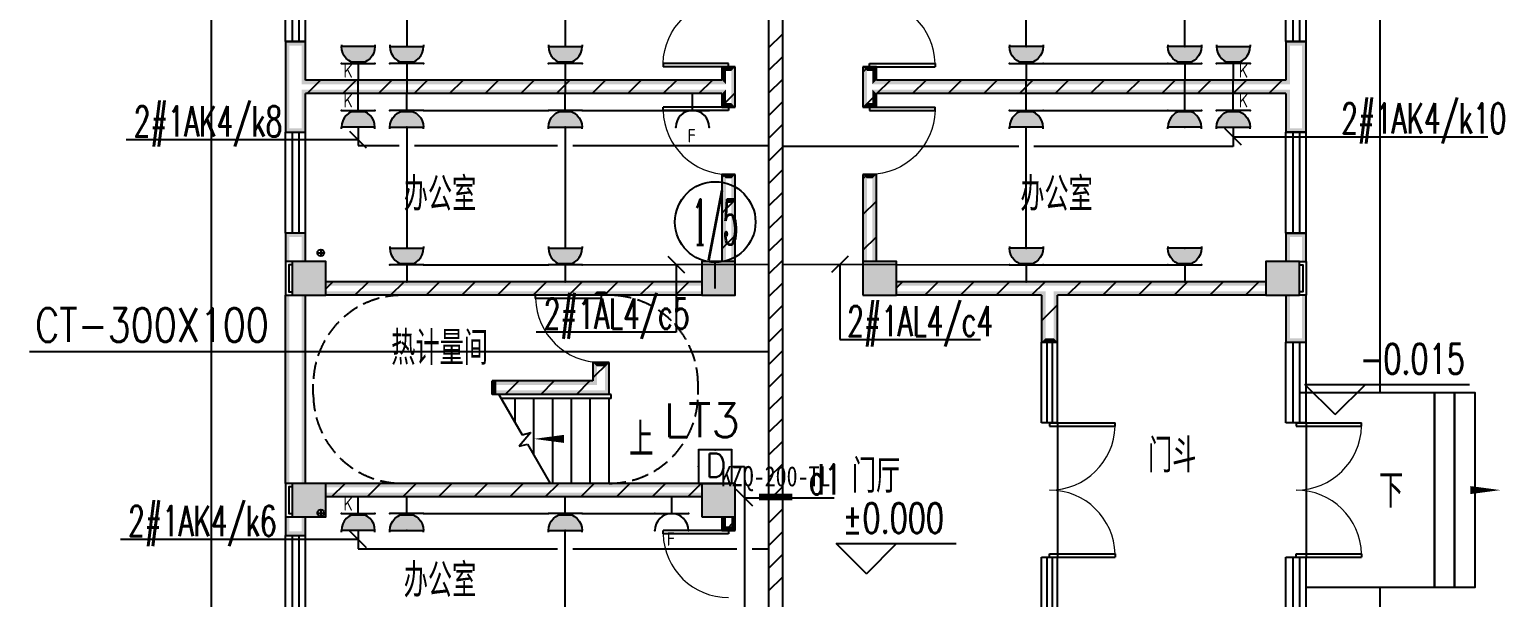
# Model space of a CAD drawing. Extents: x 101023 to 279373, y -114511 to 293844.
# Drawn here: x 126319 to 148284, y 228490 to 236942 of the extents above; entities that cross this region are included whole.
import ezdxf
from ezdxf.enums import TextEntityAlignment as Align

# ---------------------------------------------------------------- set-up
doc = ezdxf.new("R2010")
doc.units = 0
doc.header["$LTSCALE"] = 1000
doc.header["$MEASUREMENT"] = 0
doc.linetypes.add('DASH', pattern=[0.35, 0.25, -0.1])
for name, color, linetype in [('A-WALL-PATT', 252, 'Continuous'), ('AXIS', 3, 'Continuous'), ('AXIS_TEXT', 7, 'Continuous'), ('BZ', 7, 'Continuous'), ('CABLETRAY', 3, 'Continuous'), ('COLUMN', 2, 'Continuous'), ('DIM-照明', 3, 'Continuous'), ('DIM_ELEV', 3, 'Continuous'), ('DIM_SYMB', 3, 'Continuous'), ('E2-楼梯、坡道', 52, 'Continuous'), ('EQUIP-插座', 3, 'Continuous'), ('EQUIP-消防', 3, 'Continuous'), ('PUB_HATCH', 8, 'Continuous'), ('PUB_TEXT', 7, 'Continuous'), ('PUB_WALL', 2, 'Continuous'), ('STAIR', 2, 'Continuous'), ('TEL_HATCH', 8, 'Continuous'), ('WALL', 2, 'Continuous'), ('WINDOW', 2, 'Continuous'), ('WIRE-照明', 6, 'Continuous'), ('抗震支吊架', 2, 'Continuous'), ('排水', 153, 'Continuous')]:
    doc.layers.add(name, color=color, linetype=linetype)
doc.styles.add('_TCH_AXIS', font='COMPLEX', dxfattribs={"bigfont": 'GBCBIG'})
doc.styles.add('_TCH_DIM', font='simplex.shx', dxfattribs={"bigfont": 'gbcbig.shx'})
doc.styles.add('_TEL_ATTDEF', font='gbenor', dxfattribs={"bigfont": 'gbcbig'})
doc.styles.add('_TEL_DIM', font='simplex.shx', dxfattribs={"width": 0.8, "height": 3.5, "bigfont": 'gbcbig.shx'})
doc.styles.add('COMPLEX', font='COMPLEX')
doc.styles.add('kzcad', font='', dxfattribs={"width": 0.8})
doc.styles.get("Standard").update_dxf_attribs({"font": 'simplex.shx', "width": 0.8, "bigfont": 'gbcbig.shx'})
doc.styles.get('kzcad').set_extended_font_data('SimSun')
pattern_1 = [(45, (-908016.57, -754752.9), (-265.16515, 265.16515), [])]

# ---------------------------------------------------------------- blocks, each defined once
blk = doc.blocks.new('$equip$00002810')
for p, q in [((0.5, 0.5), (-0.5, 0.5)), ((0, 0.5), (0, 0))]:
    blk.add_line(p, q)
blk.add_arc((0, 1), 0.5, 180, 0)
for p in [(-0.5, 1), (0.5, 1), (-0.5, 0.5), (0.5, 0.5), (0, 0)]:
    blk.add_point(p)
at = {"color": 7, "style": '_TEL_DIM'}
blk.add_attdef('$TEXT$', text='', height=0.4, dxfattribs=at).set_placement((0.023, 1.257), align=Align.MIDDLE_CENTER)
at = {"color": 7, "style": '_TEL_DIM', "flags": 1}
for tag in ['A', 'REMARK']:
    blk.add_attdef(tag, text='', height=0.000025, dxfattribs=at).set_placement((0, 0), align=Align.MIDDLE_CENTER)
blk = doc.blocks.new('$equip$00002755')
for p, q in [((0.5, 0.5), (-0.5, 0.5)), ((-0.5, 0.5), (-0.5, -0.5)), ((0.5, -0.5), (0.5, 0.5)), ((-0.5, -0.5), (0.5, -0.5))]:
    blk.add_line(p, q)
at = {"const_width": 0.04}
blk.add_lwpolyline([(-0.5, 0.5), (0.5, 0.5), (0.5, -0.5), (-0.5, -0.5), (-0.5, 0.5), (0.5, 0.5)], dxfattribs=at)
for p in [(0, 0.5), (-0.5, 0), (0.5, 0), (-0.027, -0.5)]:
    blk.add_point(p)
at = {"color": 7}
blk.add_attdef('$TEXT$', text='', height=0.4, dxfattribs=at).set_placement((0.026, -0.008), align=Align.MIDDLE_CENTER)
at = {"color": 7, "flags": 1}
for tag, height, p in [('A', 0.00002, (0, 0)), ('B', 0.4, (0.755, -0.254))]:
    blk.add_attdef(tag, text='', height=height, dxfattribs=at).set_placement(p, align=Align.MIDDLE_CENTER)
blk = doc.blocks.new('$equip$00001237')
for p, q in [((-0.5, 1.05), (-0.5, 1)), ((-0.5, 1), (0.5, 1)), ((0.5, 1.05), (0.5, 1)), ((0.5, 0.5), (-0.5, 0.5)), ((0, 0.5), (0, 0))]:
    blk.add_line(p, q)
blk.add_arc((0, 1), 0.5, 180, 0)
for p in [(0, 1), (-0.5, 0.5), (0.5, 0.5), (0, 0)]:
    blk.add_point(p)
for points in [[(0.433, 0.75), (-0.433, 0.75), (0.5, 1), (-0.5, 1)], [(0.25, 0.567), (-0.25, 0.567), (0.433, 0.75), (-0.433, 0.75)], [(0, 0.5), (0, 0.5), (0.25, 0.567), (-0.25, 0.567)]]:
    blk.add_solid(points)
at = {"flags": 9}
blk.add_attdef('A', (0, 0), '', height=0.00002, dxfattribs=at)
blk = doc.blocks.new('$equip$00001764')
for p, q in [((-0.5, 1.05), (-0.5, 1)), ((-0.5, 1), (0.5, 1)), ((0.5, 1.05), (0.5, 1)), ((0.5, 0.5), (-0.5, 0.5)), ((0, 0.5), (0, 0))]:
    blk.add_line(p, q)
blk.add_arc((0, 1), 0.5, 180, 0)
for p in [(-0.5, 0.5), (0.5, 0.5), (0, 0)]:
    blk.add_point(p)
for points in [[(0.433, 0.75), (-0.433, 0.75), (0.5, 1), (-0.5, 1)], [(0.25, 0.567), (-0.25, 0.567), (0.433, 0.75), (-0.433, 0.75)], [(0, 0.5), (0, 0.5), (0.25, 0.567), (-0.25, 0.567)]]:
    blk.add_solid(points)
at = {"color": 7, "style": '_TEL_DIM'}
blk.add_attdef('$TEXT$', text='', height=0.4, dxfattribs=at).set_placement((0.303, 0.211), align=Align.MIDDLE_CENTER)
at = {"color": 7, "style": '_TEL_DIM', "flags": 1}
blk.add_attdef('A', text='', height=0.00002, dxfattribs=at).set_placement((0, 0), align=Align.MIDDLE_CENTER)
blk = doc.blocks.new('ng')
at = {"layer": '排水'}
for p, q in [((345991, 781358), (346091, 781358)), ((346041, 781408), (346041, 781308))]:
    blk.add_line(p, q, dxfattribs=at)
blk.add_circle((346041, 781358), 50, dxfattribs=at)
blk = doc.blocks.new('雨水管')
at = {"layer": '排水'}
for p in [(585943, -88251), (585943, -92122)]:
    blk.add_blockref('ng', p, dxfattribs=at)
blk = doc.blocks.new('_AXISO')
blk.add_circle((0, 0), 0.5)
at = {"layer": 'AXIS_TEXT', "style": 'COMPLEX', "width": 1.041667}
blk.add_attdef('A', text='', height=0.56, dxfattribs=at).set_placement((-0.25, -0.28), (0.25, -0.28), align=Align.FIT)
blk = doc.blocks.new('ERT')
at = {"layer": 'AXIS'}
blk.add_line((937858.2, 821442.1), (937858.2, 821831), dxfattribs=at)
ref = blk.add_blockref('_AXISO', (937858.2, 822431), dxfattribs=dict(at, xscale=1200, yscale=1200, zscale=1200))
ref.add_attrib('A', '1/5', dxfattribs={"layer": 'AXIS_TEXT', "height": 678.82, "style": '_TCH_AXIS', "width": 0.411765}).set_placement((937518.8, 822091.6), (938197.6, 822091.6), align=Align.FIT)
blk = doc.blocks.new('$WINLIB2D$00000001')
at = {"color": 0}
for points in [[(-0.5, 0.5), (-0.5, -0.5)], [(-0.5, 0.5), (0.5, 0.5)], [(0.5, -0.5), (0.5, 0.5)], [(0.5, 0.167), (-0.5, 0.167)], [(0.5, -0.167), (-0.5, -0.167)], [(-0.5, -0.5), (0.5, -0.5)]]:
    blk.add_lwpolyline(points, dxfattribs=at)
blk = doc.blocks.new('$DorLib2D$00000002')
for p, q in [((-0.5, 0), (-0.5, 0.4875)), ((-0.475, 0.4875), (-0.5, 0.4875)), ((-0.475, 0), (-0.475, 0.4875)), ((0.475, 0), (0.475, 0.4875)), ((0.475, 0.4875), (0.5, 0.4875)), ((0.5, 0), (0.5, 0.4875)), ((-0.5, 0), (-0.475, 0)), ((0.5, 0), (0.475, 0))]:
    blk.add_line(p, q)
at = {"lineweight": 13}
for centre, start, end in [((-0.4875, 0), 0, 88.53072), ((0.4875, 0), 91.46928, 180)]:
    blk.add_arc(centre, 0.4875, start, end, dxfattribs=at)
blk = doc.blocks.new('$DorLib2D$00000001')
for p, q in [((0.45, 0.975), (0.5, 0.975)), ((0.45, 0), (0.45, 0.975)), ((0.5, 0), (0.5, 0.975)), ((0.5, 0), (0.45, 0))]:
    blk.add_line(p, q)
at = {"lineweight": 13}
blk.add_arc((0.475, 0), 0.975, 91.4693, 180, dxfattribs=at)
blk = doc.blocks.new('_FZH')
blk.add_lwpolyline([(-0.5, -0.5), (0.5, -0.5), (0.5, 0.5), (-0.5, 0.5)], close=True)
at = {"layer": 'PUB_HATCH'}
blk.add_solid([(-0.5, -0.5), (0.5, -0.5), (-0.5, 0.5), (0.5, 0.5)], dxfattribs=at)
blk = doc.blocks.new('A$C40CE5D7B')
at = {"layer": 'A-WALL-PATT'}
h = blk.add_hatch(dxfattribs=at)
h.set_pattern_fill('普通砖', color=256, scale=150, style=0)
h.set_pattern_definition(pattern_1)
h.paths.add_polyline_path([(20367, 69420), (20500, 69420), (20500, 69719), (20300, 69719), (20300, 69520), (20360, 69460)])
h = blk.add_hatch(dxfattribs=at)
h.set_pattern_fill('普通砖', color=256, scale=150, style=0)
h.set_pattern_definition(pattern_1)
h.paths.add_polyline_path([(22540, 69460), (22600, 69520), (22600, 69719), (22400, 69719), (22400, 69420), (22533, 69420)])
h = blk.add_hatch(dxfattribs=at)
h.set_pattern_fill('普通砖', color=256, scale=150, style=0)
h.set_pattern_definition(pattern_1)
h.paths.add_polyline_path([(20367, 69420), (20360, 69460), (20300, 69520), (14100, 69520), (14000, 69420), (14100, 69320), (20300, 69320), (20360, 69380)])
h = blk.add_hatch(dxfattribs=at)
h.set_pattern_fill('普通砖', color=256, scale=150, style=0)
h.set_pattern_definition(pattern_1)
h.paths.add_polyline_path([(20360, 69380), (20300, 69320), (20300, 69119), (20500, 69119), (20500, 69420), (20367, 69420)])
h = blk.add_hatch(dxfattribs=at)
h.set_pattern_fill('普通砖', color=256, scale=150, style=0)
h.set_pattern_definition(pattern_1)
h.paths.add_polyline_path([(22533, 69420), (22400, 69420), (22400, 69119), (22600, 69119), (22600, 69320), (22540, 69380)])
h = blk.add_hatch(dxfattribs=at)
h.set_pattern_fill('普通砖', color=256, scale=150, style=0)
h.set_pattern_definition(pattern_1)
h.paths.add_polyline_path([(28800, 69420), (28700, 69520), (22600, 69520), (22540, 69460), (22533, 69420), (22540, 69380), (22600, 69320), (28700, 69320)])
h = blk.add_hatch(dxfattribs=at)
h.set_pattern_fill('普通砖', color=256, scale=150, style=0)
h.set_pattern_definition(pattern_1)
h.paths.add_polyline_path([(20300, 66820), (20500, 66820), (20500, 68119), (20300, 68119)])
h = blk.add_hatch(dxfattribs=at)
h.set_pattern_fill('普通砖', color=256, scale=150, style=0)
h.set_pattern_definition(pattern_1)
h.paths.add_polyline_path([(22400, 66820), (22600, 66820), (22600, 68119), (22400, 68119)])
h = blk.add_hatch(dxfattribs=at)
h.set_pattern_fill('普通砖', color=256, scale=150, style=0)
h.set_pattern_definition(pattern_1)
h.paths.add_polyline_path([(14400, 66520), (14400, 66320), (18380, 66320), (18440, 66380), (18493, 66387), (18480, 66460), (18480, 66520)])
h = blk.add_hatch(dxfattribs=at)
h.set_pattern_fill('普通砖', color=256, scale=150, style=0)
h.set_pattern_definition(pattern_1)
h.paths.add_polyline_path([(18440, 66380), (18380, 66320), (18620, 66320), (18560, 66380), (18493, 66387)])
h = blk.add_hatch(dxfattribs=at)
h.set_pattern_fill('普通砖', color=256, scale=150, style=0)
h.set_pattern_definition(pattern_1)
h.paths.add_polyline_path([(20000, 66320), (20000, 66520), (18480, 66520), (18480, 66460), (18493, 66387), (18560, 66380), (18620, 66320)])
h = blk.add_hatch(dxfattribs=at)
h.set_pattern_fill('普通砖', color=256, scale=150, style=0)
h.set_pattern_definition(pattern_1)
h.paths.add_polyline_path([(22900, 66520), (22900, 66320), (25060, 66320), (25120, 66380), (25187, 66387), (25200, 66460), (25200, 66520)])
h = blk.add_hatch(dxfattribs=at)
h.set_pattern_fill('普通砖', color=256, scale=150, style=0)
h.set_pattern_definition(pattern_1)
h.paths.add_polyline_path([(25120, 66380), (25060, 66320), (25060, 65620), (25300, 65620), (25300, 66320), (25240, 66380), (25187, 66387)])
h = blk.add_hatch(dxfattribs=at)
h.set_pattern_fill('普通砖', color=256, scale=150, style=0)
h.set_pattern_definition(pattern_1)
h.paths.add_polyline_path([(28400, 66320), (28400, 66520), (25200, 66520), (25200, 66460), (25187, 66387), (25240, 66380), (25300, 66320)])
h = blk.add_hatch(dxfattribs=at)
h.set_pattern_fill('普通砖', color=256, scale=150, style=0)
h.set_pattern_definition(pattern_1)
h.paths.add_polyline_path([(18560, 64905), (18620, 64845), (18620, 65320), (18380, 65320), (18380, 65045), (18440, 64985)])
h = blk.add_hatch(dxfattribs=at)
h.set_pattern_fill('普通砖', color=256, scale=150, style=0)
h.set_pattern_definition(pattern_1)
h.paths.add_polyline_path([(18560, 64905), (18440, 64985), (18380, 65045), (16881, 65045), (16881, 64845), (18620, 64845)])
h = blk.add_hatch(dxfattribs=at)
h.set_pattern_fill('普通砖', color=256, scale=150, style=0)
h.set_pattern_definition(pattern_1)
h.paths.add_polyline_path([(14400, 63520), (14400, 63320), (20000, 63320), (20000, 63520)])
h = blk.add_hatch(dxfattribs=at)
h.set_pattern_fill('普通砖', color=256, scale=150, style=0)
h.set_pattern_definition(pattern_1)
h.paths.add_polyline_path([(20500, 63020), (20300, 63020), (20300, 62820), (20500, 62820)])
at = {"layer": 'PUB_WALL'}
for points in [[(14100, 70095), (13800, 70095), (13860, 70035), (14040, 70035)], [(13800, 70095), (13800, 69420), (13860, 69420), (13860, 70035)], [(14100, 69520), (14100, 70095), (14040, 70035), (14040, 69460)], [(29000, 70095), (28700, 70095), (28760, 70035), (28940, 70035)], [(28700, 70095), (28700, 69520), (28760, 69460), (28760, 70035)], [(29000, 69420), (29000, 70095), (28940, 70035), (28940, 69420)], [(20500, 69719), (20300, 69719), (20360, 69659), (20440, 69659)], [(20300, 69719), (20300, 69520), (20360, 69460), (20360, 69659)], [(20500, 69420), (20500, 69719), (20440, 69659), (20440, 69420)], [(22600, 69719), (22400, 69719), (22460, 69659), (22540, 69659)], [(22400, 69719), (22400, 69420), (22460, 69420), (22460, 69659)], [(22600, 69520), (22600, 69719), (22540, 69659), (22540, 69460)], [(13800, 69420), (13800, 68745), (13860, 68805), (13860, 69420)], [(20300, 69520), (14100, 69520), (14040, 69460), (20360, 69460)], [(20500, 69119), (20500, 69420), (20440, 69420), (20440, 69179)], [(22400, 69420), (22400, 69119), (22460, 69179), (22460, 69420)], [(28700, 69520), (22600, 69520), (22540, 69460), (28760, 69460)], [(29000, 68745), (29000, 69420), (28940, 69420), (28940, 68805)], [(20300, 69320), (14100, 69320), (14040, 69380), (20360, 69380)], [(14100, 68745), (14100, 69320), (14040, 69380), (14040, 68805)], [(20300, 69320), (20300, 69119), (20360, 69179), (20360, 69380)], [(28700, 69320), (22600, 69320), (22540, 69380), (28760, 69380)], [(22600, 69119), (22600, 69320), (22540, 69380), (22540, 69179)], [(28700, 69320), (28700, 68745), (28760, 68805), (28760, 69380)], [(20300, 69119), (20500, 69119), (20440, 69179), (20360, 69179)], [(22400, 69119), (22600, 69119), (22540, 69179), (22460, 69179)], [(13800, 68745), (14100, 68745), (14040, 68805), (13860, 68805)], [(28700, 68745), (29000, 68745), (28940, 68805), (28760, 68805)], [(20500, 68119), (20300, 68119), (20360, 68059), (20440, 68059)], [(20300, 66820), (20360, 66820), (20360, 68059), (20300, 68119)], [(20440, 66820), (20500, 66820), (20500, 68119), (20440, 68059)], [(22600, 68119), (22400, 68119), (22460, 68059), (22540, 68059)], [(22400, 66820), (22460, 66820), (22460, 68059), (22400, 68119)], [(22540, 66820), (22600, 66820), (22600, 68119), (22540, 68059)], [(14100, 67245), (13800, 67245), (13860, 67185), (14040, 67185)], [(13800, 67245), (13800, 66820), (13860, 66820), (13860, 67185)], [(14100, 66820), (14100, 67245), (14040, 67185), (14040, 66820)], [(29000, 67245), (28700, 67245), (28760, 67185), (28940, 67185)], [(28700, 67245), (28700, 66820), (28760, 66820), (28760, 67185)], [(29000, 66820), (29000, 67245), (28940, 67185), (28940, 66820)], [(14400, 66820), (13900, 66820), (13960, 66760), (14340, 66760)], [(13900, 66820), (13900, 66320), (13960, 66380), (13960, 66760)], [(14400, 66320), (14400, 66820), (14340, 66760), (14340, 66380)], [(20500, 66820), (20000, 66820), (20060, 66760), (20440, 66760)], [(20000, 66820), (20000, 66320), (20060, 66380), (20060, 66760)], [(20500, 66320), (20500, 66820), (20440, 66760), (20440, 66380)], [(22900, 66820), (22400, 66820), (22460, 66760), (22840, 66760)], [(22400, 66820), (22400, 66320), (22460, 66380), (22460, 66760)], [(22900, 66320), (22900, 66820), (22840, 66760), (22840, 66380)], [(28900, 66820), (28400, 66820), (28460, 66760), (28840, 66760)], [(28400, 66820), (28400, 66320), (28460, 66380), (28460, 66760)], [(28900, 66320), (28900, 66820), (28840, 66760), (28840, 66380)], [(13900, 66320), (14400, 66320), (14340, 66380), (13960, 66380)], [(14400, 66520), (14400, 66460), (18480, 66460), (18480, 66520)], [(14400, 66380), (14400, 66320), (18380, 66320), (18440, 66380)], [(18620, 66320), (18380, 66320), (18440, 66380), (18560, 66380)], [(20000, 66460), (20000, 66520), (18480, 66520), (18480, 66460)], [(20000, 66320), (20000, 66380), (18560, 66380), (18620, 66320)], [(20000, 66320), (20500, 66320), (20440, 66380), (20060, 66380)], [(22400, 66320), (22900, 66320), (22840, 66380), (22460, 66380)], [(22900, 66520), (22900, 66460), (25200, 66460), (25200, 66520)], [(22900, 66380), (22900, 66320), (25060, 66320), (25120, 66380)], [(25060, 66320), (25060, 65620), (25120, 65680), (25120, 66380)], [(28400, 66460), (28400, 66520), (25200, 66520), (25200, 66460)], [(25300, 65620), (25300, 66320), (25240, 66380), (25240, 65680)], [(28400, 66320), (28400, 66380), (25240, 66380), (25300, 66320)], [(28400, 66320), (28900, 66320), (28840, 66380), (28460, 66380)], [(13800, 63520), (13860, 63520), (13860, 66320), (13800, 66320)], [(14040, 63520), (14100, 63520), (14100, 66320), (14040, 66320)], [(20350, 66320), (20288, 66320), (20292, 66305)], [(28700, 66320), (28700, 65620), (28760, 65680), (28760, 66320)], [(29000, 65620), (29000, 66320), (28940, 66320), (28940, 65680)], [(25060, 65620), (25300, 65620), (25240, 65680), (25120, 65680)], [(28700, 65620), (29000, 65620), (28940, 65680), (28760, 65680)], [(18620, 65320), (18380, 65320), (18440, 65260), (18560, 65260)], [(18380, 65320), (18380, 65045), (18440, 64985), (18440, 65260)], [(18620, 64845), (18620, 65320), (18560, 65260), (18560, 64905)], [(18380, 65045), (16881, 65045), (16881, 64985), (18440, 64985)], [(16881, 64845), (16881, 65045), (16941, 65045), (16941, 64845)], [(18620, 64845), (16881, 64845), (16881, 64905), (18560, 64905)], [(14400, 63520), (13900, 63520), (13960, 63460), (14340, 63460)], [(13900, 63520), (13900, 63020), (13960, 63080), (13960, 63460)], [(14400, 63020), (14400, 63520), (14340, 63460), (14340, 63080)], [(14400, 63520), (14400, 63460), (20000, 63460), (20000, 63520)], [(20500, 63520), (20000, 63520), (20060, 63460), (20440, 63460)], [(20000, 63520), (20000, 63020), (20060, 63080), (20060, 63460)], [(20500, 63020), (20500, 63520), (20440, 63460), (20440, 63080)], [(14400, 63380), (14400, 63320), (20000, 63320), (20000, 63380)], [(13900, 63020), (14400, 63020), (14340, 63080), (13960, 63080)], [(20000, 63020), (20500, 63020), (20440, 63080), (20060, 63080)], [(13800, 63020), (13800, 62745), (13860, 62805), (13860, 63020)], [(14100, 62745), (14100, 63020), (14040, 63020), (14040, 62805)], [(20360, 63020), (20300, 63020), (20300, 62820), (20360, 62880)], [(20300, 62820), (20500, 62820), (20440, 62880), (20360, 62880)], [(20500, 63020), (20440, 63020), (20440, 62880), (20500, 62820)], [(13800, 62745), (14100, 62745), (14040, 62805), (13860, 62805)]]:
    blk.add_hatch(color=256, dxfattribs=at).paths.add_polyline_path(points)
for points in [[(13900, 66820), (13800, 66820), (13800, 66320), (13900, 66320)], [(28900, 66820), (29000, 66820), (29000, 66320), (28900, 66320)], [(13900, 66770), (13850, 66770), (13850, 66370), (13900, 66370)], [(28900, 66770), (28950, 66770), (28950, 66370), (28900, 66370)], [(13900, 63520), (13800, 63520), (13800, 63020), (13900, 63020)], [(13900, 63470), (13850, 63470), (13850, 63070), (13900, 63070)]]:
    blk.add_lwpolyline(points)
at = {"layer": 'DIM_ELEV'}
for p, q in [((29432, 64543), (28982, 64993)), ((28982, 64993), (31433, 64993)), ((29432, 64543), (29882, 64993)), ((22451, 62173), (22001, 62623)), ((22001, 62623), (23791, 62623)), ((22451, 62173), (22901, 62623))]:
    blk.add_line(p, q, dxfattribs=at)
at = {"layer": 'DIM_SYMB'}
for points in [[(18760, 64182, 0, 0, 0), (17500, 64182, 0, 120, 0), (17950, 64182, 0, 0, 0)], [(30526, 63420, 0, 0, 0), (31894, 63420, 0, 120, 0), (31444, 63420, 0, 0, 0)]]:
    blk.add_lwpolyline(points, format="xyseb", dxfattribs=at)
at = {"layer": 'E2-楼梯、坡道'}
for p, q in [((28910, 64870), (30910, 64870)), ((30910, 64870), (30910, 61970)), ((30910, 61970), (29000, 61970))]:
    blk.add_line(p, q, dxfattribs=at)
for points in [[(30910, 64870), (31210, 64870), (31210, 61970), (30910, 61970)], [(31210, 64870), (31510, 64870), (31510, 61970), (31210, 61970)]]:
    blk.add_lwpolyline(points, close=True, dxfattribs=at)
at = {"layer": 'STAIR', "color": 9, "linetype": 'DASH'}
for p, q in [((14215, 64845), (14215, 64995)), ((19945, 64845), (19945, 64995))]:
    blk.add_line(p, q, dxfattribs=at)
at = {"layer": 'STAIR'}
for p, q in [((18620, 64845), (16978, 64845)), ((16978, 64845), (17325, 64243)), ((18650, 64845), (16978, 64845)), ((18650, 64785), (18650, 64845)), ((18650, 64785), (17012, 64785)), ((17220, 64425), (17220, 64785)), ((17500, 63940), (17500, 64785)), ((17780, 63520), (17780, 64785)), ((18060, 63520), (18060, 64785)), ((18340, 63520), (18340, 64785)), ((18620, 64511), (18620, 64785)), ((18620, 63520), (18620, 64511)), ((17455, 64278), (17283, 64072)), ((17325, 64243), (17455, 64278)), ((17283, 64072), (17405, 64105)), ((17405, 64105), (17742, 63520)), ((18620, 63520), (17742, 63520))]:
    blk.add_line(p, q, dxfattribs=at)
at = {"layer": 'STAIR', "color": 9, "linetype": 'DASH'}
for points in [[(15540, 66320, 0.414214), (14215, 64995)], [(18620, 66320, -0.414214), (19945, 64995)], [(15540, 63520, -0.414214), (14215, 64845)], [(18620, 63520, 0.414214), (19945, 64845)]]:
    blk.add_lwpolyline(points, format="xyb", dxfattribs=at)
at = {"layer": 'WALL'}
for p, q in [((14100, 70095), (13800, 70095)), ((13800, 70095), (13800, 69420)), ((14100, 69520), (14100, 70095)), ((29000, 70095), (28700, 70095)), ((28700, 70095), (28700, 69520)), ((29000, 69420), (29000, 70095)), ((20500, 69719), (20300, 69719)), ((20300, 69719), (20300, 69520)), ((20500, 69420), (20500, 69719)), ((22600, 69719), (22400, 69719)), ((22400, 69719), (22400, 69420)), ((22600, 69520), (22600, 69719)), ((13800, 69420), (13800, 68745)), ((20300, 69520), (14100, 69520)), ((20500, 69119), (20500, 69420)), ((22400, 69420), (22400, 69119)), ((28700, 69520), (22600, 69520)), ((29000, 68745), (29000, 69420)), ((20300, 69320), (14100, 69320)), ((14100, 68745), (14100, 69320)), ((20300, 69320), (20300, 69119)), ((28700, 69320), (22600, 69320)), ((22600, 69119), (22600, 69320)), ((28700, 69320), (28700, 68745)), ((20300, 69119), (20500, 69119)), ((22400, 69119), (22600, 69119)), ((13800, 68745), (14100, 68745)), ((28700, 68745), (29000, 68745)), ((20500, 68119), (20300, 68119)), ((20300, 68119), (20300, 66820)), ((20500, 66820), (20500, 68119)), ((22600, 68119), (22400, 68119)), ((22400, 68119), (22400, 66820)), ((22600, 66820), (22600, 68119)), ((14100, 67245), (13800, 67245)), ((13800, 67245), (13800, 66820)), ((14100, 66820), (14100, 67245)), ((29000, 67245), (28700, 67245)), ((28700, 67245), (28700, 66820)), ((29000, 66820), (29000, 67245)), ((18480, 66520), (14400, 66520)), ((20000, 66520), (18480, 66520)), ((25200, 66520), (22900, 66520)), ((28400, 66520), (25200, 66520)), ((13800, 63520), (13800, 66320)), ((14100, 63520), (14100, 66320)), ((18380, 66320), (14400, 66320)), ((18620, 66320), (18380, 66320)), ((20000, 66320), (18620, 66320)), ((25060, 66320), (22900, 66320)), ((25060, 66320), (25060, 65620)), ((25300, 65620), (25300, 66320)), ((28400, 66320), (25300, 66320)), ((28700, 66320), (28700, 65620)), ((29000, 65620), (29000, 66320)), ((25060, 65620), (25300, 65620)), ((28700, 65620), (29000, 65620)), ((18620, 65320), (18380, 65320)), ((18380, 65320), (18380, 65045)), ((18620, 64845), (18620, 65320)), ((18380, 65045), (16881, 65045)), ((16881, 64845), (16881, 65045)), ((18620, 64845), (16881, 64845)), ((20000, 63520), (14400, 63520)), ((20000, 63320), (14400, 63320)), ((13800, 63020), (13800, 62745)), ((14100, 62745), (14100, 63020)), ((20300, 63020), (20300, 62820)), ((20300, 62820), (20500, 62820)), ((20500, 62820), (20500, 63020)), ((13800, 62745), (14100, 62745))]:
    blk.add_line(p, q, dxfattribs=at)
at = {"layer": 'WINDOW'}
for p, q in [((25300, 64420), (25300, 62420)), ((29000, 64420), (29000, 62420))]:
    blk.add_line(p, q, dxfattribs=at)
at = {"layer": '排水'}
for points in [[(17650, 41820), (17650, 47120), (12700, 47120), (12700, 79720), (17650, 79720), (17650, 84920)], [(30100, 64870), (30100, 79720), (24050, 79720), (24050, 84920)], [(24050, 41820), (24050, 47120), (30100, 47120), (30100, 61970)]]:
    blk.add_lwpolyline(points, dxfattribs=at)
blk.add_blockref('雨水管', (-917658, -626157))
at = {"layer": 'COLUMN'}
for p, xscale, yscale, zscale, rotation in [((14150, 66570), 499.9999998689163, 499.9999999922002, 499.9999999922002, 8.884582008634894e-09), ((20250, 66570), 499.9999997720588, 499.999999938067, 499.999999938067, 8.884582010355974e-09), ((22650, 66570), 499.9999998649582, 500, 500, 8.884582008705231e-09), ((28650, 66570), 500.0000000854488, 499.9999997356208, 499.9999997356208, 8.884582004787295e-09), ((20250, 63270), 499.9999999572756, 500.0000001037261, 500.0000001037261, 1.279326448164439e-08)]:
    blk.add_blockref('_FZH', p, dxfattribs=dict(at, xscale=xscale, yscale=yscale, zscale=zscale, rotation=rotation))
at = {"layer": 'COLUMN', "xscale": 500.0000000118744, "yscale": 500.0000000118744, "zscale": 500.0000000118744}
blk.add_blockref('_FZH', (14150, 63270), dxfattribs=at)
at = {"layer": 'WALL'}
blk.add_blockref('ERT', (-917658, -755022), dxfattribs=at)
at = {"layer": 'WINDOW'}
for name, p, xscale, yscale, zscale, rotation in [('$WINLIB2D$00000001', (13950, 70845), 1500, 300, 1500, 90), ('$WINLIB2D$00000001', (28850, 70845), 1500, 300, -1500, 90), ('$DorLib2D$00000001', (20400, 70219), -1000, 1000, -1000, 90), ('$DorLib2D$00000001', (22500, 70219), 1000, 1000, -1000, 270), ('$DorLib2D$00000001', (20400, 68619), 1000, 1000, 1000, 90), ('$DorLib2D$00000001', (22500, 68619), -1000, 1000, 1000, 270), ('$WINLIB2D$00000001', (13950, 67995), -1500, 300, 1500, 270), ('$WINLIB2D$00000001', (28850, 67995), 1500, 300, -1500, 90), ('$DorLib2D$00000001', (18500, 65820), 1000, 1000, 1000, 90), ('$WINLIB2D$00000001', (25180, 65020), -1200, 240, -1200, 270), ('$WINLIB2D$00000001', (28850, 65020), -1200, 300, -1200, 270), ('$DorLib2D$00000002', (25180, 63420), 2000, 2000, 2000, 270), ('$DorLib2D$00000002', (28850, 63420), 2000, 2000, 2000, 270), ('$DorLib2D$00000001', (20400, 62320), 1000, 1000, 1000, 90), ('$WINLIB2D$00000001', (13950, 61995), -1500, 300, 1500, 270), ('$WINLIB2D$00000001', (25180, 61820), -1200, 240, -1200, 270), ('$WINLIB2D$00000001', (28850, 61820), -1200, 300, -1200, 270)]:
    blk.add_blockref(name, p, dxfattribs=dict(at, xscale=xscale, yscale=yscale, zscale=zscale, rotation=rotation))
at = {"layer": 'DIM_ELEV', "color": 7, "style": '_TCH_DIM', "width": 0.705882}
for s, p in [('-0.015', (29798, 65150)), ('%%P0.000', (22096, 62781))]:
    blk.add_text(s, height=446.2, dxfattribs=at).set_placement(p)
at = {"layer": 'DIM_SYMB', "color": 7, "style": '_TCH_DIM'}
for s, p in [('上', (18917, 63920)), ('下', (30083, 63157))]:
    blk.add_text(s, height=506, dxfattribs=at).set_placement(p)
at = {"layer": 'PUB_TEXT'}
for s, p in [('办公室', (15562, 67573)), ('办公室', (24743, 67573)), ('热计量间', (15376, 65284)), ('LT3', (19434, 64210)), ('门斗', (26646, 63683)), ('门厅', (22236, 63380)), ('办公室', (15562, 61826))]:
    blk.add_text(s, height=500, dxfattribs=at).set_placement(p)

msp = doc.modelspace()

# ---------------------------------------------------------------- linework, layer by layer
at = {"layer": 'BZ'}
msp.add_line((126319, 232151), (137330, 232151), dxfattribs=at)
at = {"layer": 'CABLETRAY'}
for p, q in [((137330, 218448), (137330, 241519)), ((137530, 241519), (137530, 218448))]:
    msp.add_line(p, q, dxfattribs=at)
at = {"layer": 'DIM-照明'}
for p, q in [((144369, 235221), (144121, 235468)), ((131338, 235176), (131091, 235424)), ((135826, 233568), (136074, 233321)), ((138509, 233571), (138260, 233324)), ((137090, 229849), (136842, 230097)), ((131338, 229229), (131091, 229476))]:
    msp.add_line(p, q, dxfattribs=at)
for points in [[(129879, 235300), (127760, 235300)], [(131214, 235300), (129879, 235300)], [(144245, 235345), (145740, 235345)], [(145740, 235345), (148037, 235345)], [(135950, 233445), (135950, 232437)], [(138385, 233448), (138385, 232327)], [(135950, 232437), (133864, 232437)], [(138385, 232327), (140482, 232327)], [(136966, 229973), (137812, 229973)], [(137812, 229973), (138303, 229973)], [(129784, 229353), (127676, 229353)], [(131214, 229353), (129784, 229353)]]:
    msp.add_lwpolyline(points, dxfattribs=at)
at = {"layer": 'TEL_HATCH', "linetype": 'Continuous'}
for p, q in [((137330, 236674), (137530, 236874)), ((137330, 236337), (137530, 236537)), ((137330, 236000), (137530, 236200)), ((137330, 235664), (137530, 235864)), ((137330, 235327), (137530, 235527)), ((137330, 234990), (137530, 235190)), ((137330, 234653), (137530, 234853)), ((137330, 234316), (137530, 234516)), ((137330, 233980), (137530, 234180)), ((137330, 233643), (137530, 233843)), ((137330, 233306), (137530, 233506)), ((137330, 232969), (137530, 233169)), ((137330, 232633), (137530, 232833)), ((137330, 232296), (137530, 232496)), ((137330, 231959), (137530, 232159)), ((137330, 231622), (137530, 231822)), ((137330, 231286), (137530, 231486)), ((137330, 230949), (137530, 231149)), ((137330, 230612), (137530, 230812)), ((137330, 230275), (137530, 230475)), ((137330, 229939), (137530, 230139)), ((137330, 229602), (137530, 229802)), ((137330, 229265), (137530, 229465)), ((137330, 228928), (137530, 229128)), ((137330, 228592), (137530, 228792))]:
    msp.add_line(p, q, dxfattribs=at)
at = {"layer": 'WIRE-照明', "linetype": 'Continuous'}
for p, q in [((131937, 238488), (131937, 236688)), ((134297, 238488), (134297, 236688)), ((141162, 236688), (141162, 238488)), ((143522, 236688), (143522, 238488)), ((141412, 236438), (143272, 236438)), ((131214, 235988), (131214, 236188)), ((131937, 236188), (131937, 235988)), ((134297, 236188), (134297, 235988)), ((141162, 235988), (141162, 236188)), ((143522, 235988), (143522, 236188)), ((144245, 235988), (144245, 236188)), ((132187, 235738), (134047, 235738)), ((134547, 235738), (135942, 235738)), ((141412, 235738), (143272, 235738)), ((131937, 235488), (131937, 233688)), ((134297, 235488), (134297, 233688)), ((141162, 233688), (141162, 235488)), ((132187, 233438), (134047, 233438)), ((134547, 233438), (137330, 233451)), ((137530, 233451), (140912, 233438)), ((141412, 233438), (143272, 233438)), ((132187, 229738), (134047, 229738)), ((134547, 229738), (135632, 229738)), ((134297, 227688), (134297, 229488))]:
    msp.add_line(p, q, dxfattribs=at)
at = {"layer": 'WIRE-照明'}
for p, q in [((131214, 235488), (131214, 235214)), ((144245, 235488), (144245, 235199)), ((131214, 235214), (131825, 235214)), ((132050, 235214), (134184, 235214)), ((134409, 235214), (137330, 235214)), ((141050, 235199), (137530, 235199)), ((144245, 235199), (141275, 235199)), ((136780, 230438), (136966, 230438)), ((136966, 230438), (136966, 224562)), ((131214, 229488), (131214, 229213)), ((131214, 229213), (134184, 229213)), ((134409, 229213), (136854, 229213)), ((137079, 229213), (137330, 229213))]:
    msp.add_line(p, q, dxfattribs=at)
at = {"layer": '抗震支吊架', "color": 2, "const_width": 100}
msp.add_lwpolyline([(137180, 229984), (137680, 229984)], dxfattribs=at)

# ---------------------------------------------------------------- block references
at = {"layer": 'EQUIP-插座'}
ref = msp.add_blockref('$equip$00001764', (131214, 236188), dxfattribs=dict(at, xscale=-500, yscale=500, zscale=500))
ref.add_attrib('$TEXT$', 'K', dxfattribs={"layer": '0', "color": 7, "height": 200, "style": '_TEL_ATTDEF'}).set_placement((131063, 236327), align=Align.MIDDLE_CENTER)
at = {"layer": 'EQUIP-插座', "yscale": 500, "zscale": 500}
for p, xscale in [((131937, 236188), 500), ((134297, 236188), 500), ((141162, 236188), -500), ((143522, 236188), -500), ((131937, 233188), 500), ((134297, 233188), 500), ((141162, 233188), -500), ((143522, 233188), -500)]:
    msp.add_blockref('$equip$00001237', p, dxfattribs=dict(at, xscale=xscale))
at = {"layer": 'EQUIP-插座'}
ref = msp.add_blockref('$equip$00001764', (144245, 236188), dxfattribs=dict(at, xscale=500, yscale=500, zscale=500))
ref.add_attrib('$TEXT$', 'K', dxfattribs={"layer": '0', "color": 7, "height": 200, "style": '_TEL_ATTDEF'}).set_placement((144396, 236327), align=Align.MIDDLE_CENTER)
ref = msp.add_blockref('$equip$00001764', (131214, 235988), dxfattribs=dict(at, xscale=500, yscale=500, zscale=500, rotation=180))
ref.add_attrib('$TEXT$', 'K', dxfattribs={"layer": '0', "color": 7, "height": 200, "style": '_TEL_ATTDEF'}).set_placement((131063, 235883), align=Align.MIDDLE_CENTER)
at = {"layer": 'EQUIP-插座', "yscale": 500, "zscale": 500, "rotation": 180}
for p, xscale in [((131937, 235988), -500), ((134297, 235988), -500), ((141162, 235988), 500), ((143522, 235988), 500), ((131937, 229988), -500), ((134297, 229988), -500)]:
    msp.add_blockref('$equip$00001237', p, dxfattribs=dict(at, xscale=xscale))
at = {"layer": 'EQUIP-插座'}
ref = msp.add_blockref('$equip$00002810', (136192, 235988), dxfattribs=dict(at, xscale=500, yscale=500, zscale=500, rotation=180))
ref.add_attrib('$TEXT$', 'F', dxfattribs={"layer": '0', "color": 7, "height": 200, "style": '_TEL_ATTDEF'}).set_placement((136180, 235360), align=Align.MIDDLE_CENTER)
ref = msp.add_blockref('$equip$00001764', (144245, 235988), dxfattribs=dict(at, xscale=-500, yscale=500, zscale=500, rotation=180))
ref.add_attrib('$TEXT$', 'K', dxfattribs={"layer": '0', "color": 7, "height": 200, "style": '_TEL_ATTDEF'}).set_placement((144396, 235883), align=Align.MIDDLE_CENTER)
ref = msp.add_blockref('$equip$00001764', (131214, 229988), dxfattribs=dict(at, xscale=500, yscale=500, zscale=500, rotation=180))
ref.add_attrib('$TEXT$', 'K', dxfattribs={"layer": '0', "color": 7, "height": 200, "style": '_TEL_ATTDEF'}).set_placement((131063, 229883), align=Align.MIDDLE_CENTER)
ref = msp.add_blockref('$equip$00002810', (135882, 229988), dxfattribs=dict(at, xscale=500, yscale=500, zscale=500, rotation=180))
ref.add_attrib('$TEXT$', 'F', dxfattribs={"layer": '0', "color": 7, "height": 200, "style": '_TEL_ATTDEF'}).set_placement((135870, 229360), align=Align.MIDDLE_CENTER)
at = {"layer": 'EQUIP-消防', "ltscale": 5}
ref = msp.add_blockref('$equip$00002755', (136530, 230438), dxfattribs=dict(at, xscale=500, yscale=500, zscale=500))
ref.add_attrib('$TEXT$', 'D', dxfattribs={"layer": '0', "color": 7, "height": 350}).set_placement((136542, 230457), align=Align.MIDDLE_CENTER)
at = {"layer": 'STAIR'}
msp.add_blockref('A$C40CE5D7B', (116330, 166668), dxfattribs=at)

# ---------------------------------------------------------------- texts
at = {"layer": 'BZ', "style": '_TEL_DIM', "width": 0.8}
msp.add_text('CT-300X100', height=500, dxfattribs=at).set_placement((126404, 232294))
at = {"layer": 'DIM-照明', "color": 7, "style": '_TEL_DIM', "width": 0.64}
for s, p in [('2#1AK4/k10', (145853, 235395)), ('2#1AK4/k8', (127873, 235350)), ('2#1AL4/c5', (133977, 232487)), ('2#1AL4/c4', (138497, 232377)), ('d1', (137925, 230023)), ('2#1AK4/k6', (127788, 229403))]:
    msp.add_text(s, height=450, dxfattribs=at).set_placement(p)
at = {"layer": '抗震支吊架', "color": 2, "style": 'kzcad', "width": 0.8}
msp.add_text('KZQ-200-TL', height=300, rotation=359.8854, dxfattribs=at).set_placement((137430, 230144), align=Align.CENTER)

doc.saveas('drawing.dxf')
